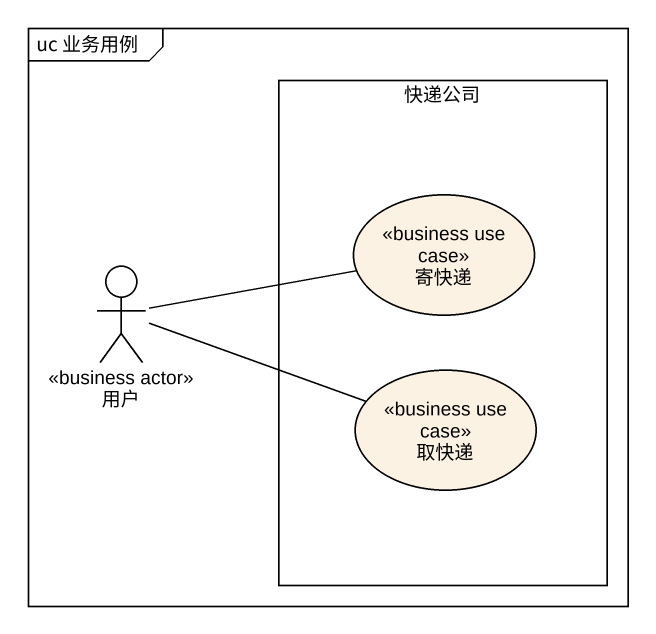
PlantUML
@startuml
mainframe uc 业务用例
rectangle 快递公司 {
  usecase 寄快递 <<business use case>>
  usecase 取快递 <<business use case>>
}
actor 用户 <<business actor>>
用户 -right- 寄快递
用户 -right- 取快递
@enduml
